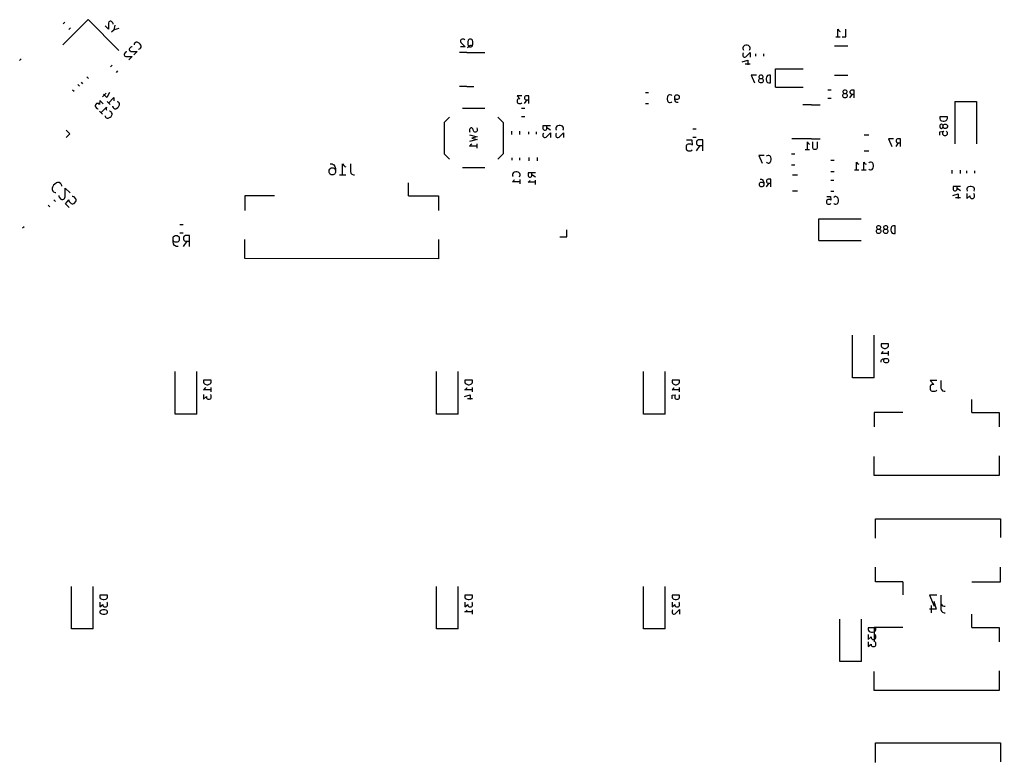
# Model space of a CAD drawing. Extents: x -21 to 350, y -103 to 34.
# Drawn here: x 259.9 to 350.1, y -34.3 to 34 of the extents above; entities that cross this region are included whole.
import ezdxf

# ---------------------------------------------------------------- set-up
doc = ezdxf.new("R2010")
doc.units = 0
doc.layers.add('BLACK', color=7, linetype='CONTINUOUS')

msp = doc.modelspace()

# ---------------------------------------------------------------- linework, layer by layer
at = {"layer": 'BLACK', "linetype": 'CONTINUOUS'}
for p, q in [((263.873, 31.7144), (266.207, 34.0478)), ((264.072, 33.8035), (263.919, 33.651)), ((266.207, 34.0478), (269.035, 31.2194)), ((268.074, 33.1677), (267.768, 33.4741)), ((268.121, 33.8276), (268.074, 33.7334)), ((268.074, 33.7334), (268.074, 33.1677)), ((268.169, 33.8748), (268.121, 33.8276)), ((268.239, 33.8984), (268.169, 33.8748)), ((268.286, 33.8984), (268.239, 33.8984)), ((268.357, 33.8748), (268.286, 33.8984)), ((268.475, 33.7569), (268.357, 33.8748)), ((268.499, 33.6862), (268.475, 33.7569)), ((268.499, 33.6391), (268.499, 33.6862)), ((268.593, 33.1205), (268.687, 33.5448)), ((264.581, 33.2943), (264.428, 33.1418)), ((268.593, 33.1205), (268.357, 32.8848)), ((269.017, 33.2148), (268.593, 33.1205)), ((335.177, 32.4633), (335.177, 33.1633)), ((335.177, 33.1633), (335.243, 33.0633)), ((335.243, 33.0633), (335.31, 32.9967)), ((335.31, 32.9967), (335.377, 32.9633)), ((335.91, 32.4633), (335.91, 33.1633)), ((270.481, 31.8735), (270.434, 31.7793)), ((270.434, 31.7793), (270.434, 31.7321)), ((270.529, 31.9207), (270.481, 31.8735)), ((270.623, 31.9678), (270.529, 31.9207)), ((270.717, 31.9678), (270.623, 31.9678)), ((270.788, 31.9442), (270.717, 31.9678)), ((270.906, 31.8735), (270.788, 31.9442)), ((270.976, 31.8028), (270.906, 31.8735)), ((271.047, 31.685), (270.976, 31.8028)), ((271.071, 31.6143), (271.047, 31.685)), ((271.071, 31.52), (271.071, 31.6143)), ((300.497, 32.1767), (300.463, 32.11)), ((300.463, 32.11), (300.463, 32.0433)), ((300.463, 32.0433), (300.497, 31.9433)), ((300.53, 32.21), (300.497, 32.1767)), ((300.497, 31.9433), (300.897, 31.5433)), ((300.597, 32.2433), (300.53, 32.21)), ((300.763, 32.2433), (300.597, 32.2433)), ((300.83, 32.21), (300.763, 32.2433)), ((300.863, 32.1767), (300.83, 32.21)), ((301.163, 32.1433), (301.13, 32.01)), ((301.13, 32.01), (301.13, 31.7767)), ((301.13, 31.7767), (301.163, 31.6433)), ((301.23, 32.21), (301.163, 32.1433)), ((301.163, 31.6433), (301.23, 31.5767)), ((301.297, 32.2433), (301.23, 32.21)), ((301.23, 31.5767), (301.33, 31.6767)), ((301.43, 32.2433), (301.297, 32.2433)), ((301.33, 31.6767), (301.397, 31.71)), ((301.397, 31.71), (301.463, 31.71)), ((301.497, 32.21), (301.43, 32.2433)), ((301.563, 32.1433), (301.497, 32.21)), ((301.497, 31.5767), (301.563, 31.6433)), ((301.597, 32.01), (301.563, 32.1433)), ((301.563, 31.6433), (301.597, 31.7767)), ((301.597, 31.7767), (301.597, 32.01)), ((326.517, 31.6167), (326.45, 31.55)), ((326.583, 31.65), (326.517, 31.6167)), ((326.717, 31.6833), (326.583, 31.65)), ((326.817, 31.6833), (326.717, 31.6833)), ((326.95, 31.65), (326.817, 31.6833)), ((327.017, 31.6167), (326.95, 31.65)), ((327.083, 31.55), (327.017, 31.6167)), ((334.878, 31.64), (336.082, 31.64)), ((334.977, 32.4633), (335.377, 32.4633)), ((335.577, 32.4633), (335.91, 32.4633)), ((269.539, 30.9307), (269.515, 30.86)), ((269.515, 30.86), (269.515, 30.8129)), ((269.515, 30.8129), (269.539, 30.7422)), ((269.656, 31.0486), (269.539, 30.9307)), ((269.539, 30.7422), (269.586, 30.695)), ((269.586, 30.695), (269.68, 30.6479)), ((269.727, 31.0721), (269.656, 31.0486)), ((269.774, 31.0721), (269.727, 31.0721)), ((270.01, 31.4021), (269.986, 31.3314)), ((269.986, 31.3314), (269.986, 31.2843)), ((269.986, 31.2843), (270.01, 31.2136)), ((270.128, 31.52), (270.01, 31.4021)), ((270.01, 31.2136), (270.057, 31.1664)), ((270.057, 31.1664), (270.151, 31.1193)), ((270.199, 31.5436), (270.128, 31.52)), ((270.151, 31.1193), (270.717, 31.1193)), ((270.246, 31.5436), (270.199, 31.5436)), ((270.717, 31.1193), (270.411, 30.8129)), ((270.835, 31.3314), (270.882, 31.3314)), ((270.882, 31.3314), (270.976, 31.3786)), ((270.976, 31.3786), (271.024, 31.4257)), ((271.024, 31.4257), (271.071, 31.52)), ((301.03, 31.02), (300.38, 31.02)), ((300.897, 31.5433), (300.463, 31.5433)), ((301.03, 31.02), (302.705, 31.02)), ((301.097, 31.4767), (301.163, 31.51)), ((301.163, 31.51), (301.23, 31.5767)), ((301.23, 31.5767), (301.297, 31.5433)), ((301.297, 31.5433), (301.43, 31.5433)), ((301.43, 31.5433), (301.497, 31.5767)), ((326.45, 31.55), (326.417, 31.45)), ((326.417, 31.45), (326.417, 31.3833)), ((326.417, 31.3833), (326.45, 31.2833)), ((326.45, 30.95), (326.417, 30.8833)), ((326.417, 30.8833), (326.417, 30.7167)), ((326.417, 30.7167), (326.45, 30.65)), ((326.45, 31.2833), (326.483, 31.25)), ((326.483, 30.9833), (326.45, 30.95)), ((326.717, 30.6167), (327.117, 31.0167)), ((327.05, 31.25), (327.083, 31.2833)), ((327.117, 31.45), (327.083, 31.55)), ((327.083, 31.2833), (327.117, 31.3833)), ((327.117, 31.3833), (327.117, 31.45)), ((327.117, 31.0167), (327.117, 30.5833)), ((327.64, 30.6922), (327.64, 30.9078)), ((328.36, 30.6922), (328.36, 30.9078)), ((260.053, 30.4368), (259.9, 30.2843)), ((268.411, 29.8429), (268.259, 29.6904)), ((269.68, 30.6479), (270.246, 30.6479)), ((270.246, 30.6479), (269.939, 30.3415)), ((326.383, 30.15), (326.883, 30.3167)), ((326.45, 30.65), (326.483, 30.6167)), ((326.483, 30.6167), (326.55, 30.5833)), ((326.55, 30.5833), (326.617, 30.5833)), ((326.617, 30.5833), (326.717, 30.6167)), ((326.65, 29.9833), (327.117, 29.9833)), ((326.883, 30.3167), (326.883, 29.8833)), ((268.92, 29.3338), (268.768, 29.1812)), ((327.68, 28.9233), (327.213, 28.9233)), ((327.213, 28.9233), (327.513, 28.2233)), ((327.98, 28.89), (327.947, 28.8567)), ((328.047, 28.9233), (327.98, 28.89)), ((328.18, 28.9233), (328.047, 28.9233)), ((328.247, 28.89), (328.18, 28.9233)), ((328.28, 28.8567), (328.247, 28.89)), ((328.713, 28.89), (328.647, 28.8233)), ((328.813, 28.9233), (328.713, 28.89)), ((328.98, 28.9233), (328.813, 28.9233)), ((328.98, 28.2233), (328.98, 28.9233)), ((329.43, 27.83), (329.43, 29.53)), ((329.43, 29.53), (331.98, 29.53)), ((334.878, 28.92), (336.082, 28.92)), ((265.422, 27.9253), (265.269, 28.0778)), ((265.73, 28.1321), (265.578, 28.2846)), ((266.239, 28.6412), (266.087, 28.7937)), ((327.947, 28.8567), (327.913, 28.79)), ((327.913, 28.79), (327.913, 28.7567)), ((327.913, 28.7567), (327.947, 28.69)), ((327.913, 28.49), (327.947, 28.5567)), ((327.913, 28.3567), (327.913, 28.49)), ((327.947, 28.29), (327.913, 28.3567)), ((327.947, 28.69), (327.98, 28.6567)), ((327.947, 28.5567), (327.98, 28.59)), ((327.98, 28.2567), (327.947, 28.29)), ((327.98, 28.6567), (328.047, 28.6233)), ((327.98, 28.59), (328.047, 28.6233)), ((328.047, 28.2233), (327.98, 28.2567)), ((328.047, 28.6233), (328.18, 28.6233)), ((328.18, 28.2233), (328.047, 28.2233)), ((328.18, 28.6233), (328.247, 28.6567)), ((328.18, 28.6233), (328.247, 28.59)), ((328.247, 28.2567), (328.18, 28.2233)), ((328.247, 28.6567), (328.28, 28.69)), ((328.247, 28.59), (328.28, 28.5567)), ((328.28, 28.29), (328.247, 28.2567)), ((328.313, 28.79), (328.28, 28.8567)), ((328.28, 28.69), (328.313, 28.7567)), ((328.28, 28.5567), (328.313, 28.49)), ((328.313, 28.3567), (328.28, 28.29)), ((328.313, 28.7567), (328.313, 28.79)), ((328.313, 28.49), (328.313, 28.3567)), ((328.613, 28.7567), (328.58, 28.6233)), ((328.58, 28.6233), (328.58, 28.5233)), ((328.58, 28.5233), (328.613, 28.39)), ((328.647, 28.8233), (328.613, 28.7567)), ((328.613, 28.39), (328.647, 28.3233)), ((328.647, 28.3233), (328.713, 28.2567)), ((328.713, 28.2567), (328.813, 28.2233)), ((328.813, 28.2233), (328.98, 28.2233)), ((264.912, 27.4161), (264.76, 27.5686)), ((267.847, 27.2652), (267.517, 26.9352)), ((267.918, 26.8645), (267.612, 27.1709)), ((268.154, 27.3359), (267.918, 26.8645)), ((301.03, 27.9), (300.38, 27.9)), ((301.03, 27.9), (301.68, 27.9)), ((317.766, 27.31), (317.484, 27.31)), ((319.596, 27.0863), (319.529, 27.0197)), ((319.696, 27.1197), (319.596, 27.0863)), ((319.762, 27.1197), (319.696, 27.1197)), ((319.863, 27.0863), (319.762, 27.1197)), ((319.896, 27.053), (319.863, 27.0863)), ((320.196, 27.053), (320.229, 27.0863)), ((320.229, 27.0863), (320.296, 27.1197)), ((320.296, 27.1197), (320.429, 27.1197)), ((320.429, 27.1197), (320.496, 27.0863)), ((320.496, 27.0863), (320.529, 27.053)), ((329.43, 27.83), (331.98, 27.83)), ((334.544, 27.54), (334.236, 27.54)), ((335.656, 27.4937), (335.623, 27.427)), ((335.623, 27.427), (335.623, 27.3937)), ((335.623, 27.3937), (335.656, 27.327)), ((335.623, 27.127), (335.656, 27.1937)), ((335.623, 26.9937), (335.623, 27.127)), ((335.689, 27.527), (335.656, 27.4937)), ((335.656, 27.327), (335.689, 27.2937)), ((335.656, 27.1937), (335.689, 27.227)), ((335.756, 27.5603), (335.689, 27.527)), ((335.689, 27.2937), (335.756, 27.2603)), ((335.689, 27.227), (335.756, 27.2603)), ((335.889, 27.5603), (335.756, 27.5603)), ((335.756, 27.2603), (335.889, 27.2603)), ((335.956, 27.527), (335.889, 27.5603)), ((335.889, 27.2603), (335.956, 27.2937)), ((335.889, 27.2603), (335.956, 27.227)), ((335.989, 27.4937), (335.956, 27.527)), ((335.956, 27.2937), (335.989, 27.327)), ((335.956, 27.227), (335.989, 27.1937)), ((336.022, 27.427), (335.989, 27.4937)), ((335.989, 27.327), (336.022, 27.3937)), ((335.989, 27.1937), (336.022, 27.127)), ((336.022, 27.3937), (336.022, 27.427)), ((336.022, 27.127), (336.022, 26.9937)), ((336.322, 27.4937), (336.289, 27.427)), ((336.289, 27.427), (336.289, 27.327)), ((336.289, 27.327), (336.322, 27.2603)), ((336.289, 26.8603), (336.522, 27.1937)), ((336.356, 27.527), (336.322, 27.4937)), ((336.322, 27.2603), (336.356, 27.227)), ((336.422, 27.5603), (336.356, 27.527)), ((336.356, 27.227), (336.422, 27.1937)), ((336.689, 27.5603), (336.422, 27.5603)), ((336.422, 27.1937), (336.689, 27.1937)), ((336.689, 26.8603), (336.689, 27.5603)), ((266.87, 26.1967), (266.847, 26.126)), ((266.988, 26.3146), (266.87, 26.1967)), ((267.059, 26.3382), (266.988, 26.3146)), ((267.106, 26.3382), (267.059, 26.3382)), ((267.177, 26.3146), (267.106, 26.3382)), ((267.248, 26.2439), (267.177, 26.3146)), ((267.271, 26.5974), (267.248, 26.2439)), ((267.578, 26.291), (267.271, 26.5974)), ((267.942, 26.511), (268.225, 26.2281)), ((268.083, 26.3695), (268.578, 26.8645)), ((268.578, 26.8645), (268.555, 26.7467)), ((268.555, 26.7467), (268.555, 26.6524)), ((268.555, 26.6524), (268.578, 26.5817)), ((268.908, 26.4874), (268.861, 26.4874)), ((269.002, 26.4402), (268.908, 26.4874)), ((269.05, 26.3931), (269.002, 26.4402)), ((269.097, 26.2988), (269.05, 26.3931)), ((269.073, 26.1338), (269.097, 26.2045)), ((269.097, 26.2045), (269.097, 26.2988)), ((306.113, 27.0333), (305.68, 27.0333)), ((305.68, 27.0333), (305.913, 26.7667)), ((305.713, 26.7), (305.68, 26.6333)), ((305.68, 26.6333), (305.68, 26.4667)), ((305.68, 26.4667), (305.713, 26.4)), ((305.747, 26.7333), (305.713, 26.7)), ((305.713, 26.4), (305.747, 26.3667)), ((305.813, 26.7667), (305.747, 26.7333)), ((305.747, 26.3667), (305.813, 26.3333)), ((305.913, 26.7667), (305.813, 26.7667)), ((305.813, 26.3333), (306.013, 26.3333)), ((306.013, 26.3333), (306.08, 26.3667)), ((306.08, 26.3667), (306.113, 26.4)), ((306.38, 26.9667), (306.347, 26.9)), ((306.347, 26.9), (306.347, 26.8)), ((306.347, 26.8), (306.38, 26.7333)), ((306.347, 26.3333), (306.58, 26.6667)), ((306.413, 27), (306.38, 26.9667)), ((306.38, 26.7333), (306.413, 26.7)), ((306.48, 27.0333), (306.413, 27)), ((306.413, 26.7), (306.48, 26.6667)), ((306.747, 27.0333), (306.48, 27.0333)), ((306.48, 26.6667), (306.747, 26.6667)), ((306.747, 26.3333), (306.747, 27.0333)), ((317.766, 26.29), (317.484, 26.29)), ((319.496, 26.953), (319.462, 26.8197)), ((319.462, 26.8197), (319.462, 26.7197)), ((319.462, 26.7197), (319.496, 26.5863)), ((319.529, 27.0197), (319.496, 26.953)), ((319.496, 26.5863), (319.529, 26.5197)), ((319.529, 26.5197), (319.596, 26.453)), ((319.596, 26.453), (319.696, 26.4197)), ((319.696, 26.4197), (319.762, 26.4197)), ((319.762, 26.4197), (319.863, 26.453)), ((319.863, 26.453), (319.896, 26.4863)), ((320.162, 26.9863), (320.196, 27.053)), ((320.162, 26.7197), (320.162, 26.9863)), ((320.196, 26.753), (320.162, 26.8197)), ((320.196, 26.5863), (320.162, 26.7197)), ((320.229, 26.7197), (320.196, 26.753)), ((320.262, 26.4863), (320.196, 26.5863)), ((320.296, 26.6863), (320.229, 26.7197)), ((320.296, 26.453), (320.262, 26.4863)), ((320.429, 26.6863), (320.296, 26.6863)), ((320.363, 26.4197), (320.296, 26.453)), ((320.496, 26.4197), (320.363, 26.4197)), ((320.496, 26.7197), (320.429, 26.6863)), ((320.529, 26.753), (320.496, 26.7197)), ((320.529, 27.053), (320.562, 26.9863)), ((320.562, 26.8197), (320.529, 26.753)), ((320.562, 26.9863), (320.562, 26.8197)), ((332.75, 26.21), (331.95, 26.21)), ((332.75, 26.21), (333.55, 26.21)), ((334.544, 26.78), (334.236, 26.78)), ((335.656, 26.927), (335.623, 26.9937)), ((335.689, 26.8937), (335.656, 26.927)), ((335.756, 26.8603), (335.689, 26.8937)), ((335.889, 26.8603), (335.756, 26.8603)), ((335.956, 26.8937), (335.889, 26.8603)), ((335.989, 26.927), (335.956, 26.8937)), ((336.022, 26.9937), (335.989, 26.927)), ((345.93, 26.5), (345.93, 22.6)), ((345.93, 26.5), (347.93, 26.5)), ((347.93, 26.5), (347.93, 22.6)), ((266.847, 26.126), (266.847, 26.0789)), ((266.847, 26.0789), (266.87, 26.0082)), ((266.87, 26.0082), (267.012, 25.8668)), ((267.012, 25.8668), (267.083, 25.8432)), ((267.083, 25.8432), (267.13, 25.8432)), ((267.248, 25.6311), (267.53, 25.3482)), ((267.389, 25.4896), (267.884, 25.9846)), ((267.884, 25.9846), (267.86, 25.8668)), ((267.86, 25.8668), (267.86, 25.7725)), ((267.86, 25.7725), (267.884, 25.7018)), ((268.214, 25.6075), (268.167, 25.6075)), ((268.308, 25.5603), (268.214, 25.6075)), ((268.355, 25.5132), (268.308, 25.5603)), ((268.403, 25.4189), (268.355, 25.5132)), ((268.379, 25.2539), (268.403, 25.3246)), ((268.403, 25.3246), (268.403, 25.4189)), ((268.46, 26.0867), (268.46, 26.0395)), ((268.46, 26.0395), (268.507, 25.9453)), ((268.507, 25.9453), (268.555, 25.8981)), ((268.555, 25.8981), (268.649, 25.851)), ((268.649, 25.851), (268.743, 25.851)), ((268.743, 25.851), (268.814, 25.8746)), ((268.814, 25.8746), (268.932, 25.9453)), ((268.932, 25.9453), (269.002, 26.016)), ((269.002, 26.016), (269.073, 26.1338)), ((302.71, 25.86), (300.63, 25.86)), ((306.384, 25.86), (306.076, 25.86)), ((267.766, 25.2068), (267.766, 25.1596)), ((267.766, 25.1596), (267.813, 25.0654)), ((267.813, 25.0654), (267.86, 25.0182)), ((267.86, 25.0182), (267.955, 24.9711)), ((267.955, 24.9711), (268.049, 24.9711)), ((268.049, 24.9711), (268.12, 24.9947)), ((268.12, 24.9947), (268.238, 25.0654)), ((268.238, 25.0654), (268.308, 25.1361)), ((268.308, 25.1361), (268.379, 25.2539)), ((298.95, 24.59), (299.44, 25.08)), ((298.95, 24.59), (298.95, 21.69)), ((304.39, 24.59), (303.9, 25.08)), ((304.39, 24.59), (304.39, 21.69)), ((306.384, 25.1), (306.076, 25.1)), ((345.247, 25.1), (344.547, 25.1)), ((344.547, 25.1), (344.547, 24.9333)), ((344.547, 24.9333), (344.58, 24.8333)), ((344.58, 24.3667), (344.547, 24.3)), ((344.58, 24.8333), (344.647, 24.7667)), ((344.613, 24.4), (344.58, 24.3667)), ((344.68, 24.4333), (344.613, 24.4)), ((344.647, 24.7667), (344.713, 24.7333)), ((344.713, 24.4333), (344.68, 24.4333)), ((344.713, 24.7333), (344.847, 24.7)), ((344.78, 24.4), (344.713, 24.4333)), ((344.813, 24.3667), (344.78, 24.4)), ((344.847, 24.3), (344.813, 24.3667)), ((344.847, 24.7), (344.947, 24.7)), ((344.847, 24.3), (344.88, 24.3667)), ((344.88, 24.3667), (344.913, 24.4)), ((344.913, 24.4), (344.98, 24.4333)), ((344.947, 24.7), (345.08, 24.7333)), ((344.98, 24.4333), (345.113, 24.4333)), ((345.08, 24.7333), (345.147, 24.7667)), ((345.113, 24.4333), (345.18, 24.4)), ((345.147, 24.7667), (345.213, 24.8333)), ((345.18, 24.4), (345.213, 24.3667)), ((345.213, 24.8333), (345.247, 24.9333)), ((345.213, 24.3667), (345.247, 24.3)), ((345.247, 24.9333), (345.247, 25.1)), ((264.528, 23.525), (264.192, 23.8609)), ((264.192, 23.1891), (264.528, 23.525)), ((301.32, 24.0067), (301.287, 23.94)), ((301.287, 23.94), (301.287, 23.7733)), ((301.287, 23.7733), (301.32, 23.6733)), ((301.353, 24.04), (301.32, 24.0067)), ((301.42, 24.0733), (301.353, 24.04)), ((301.487, 24.0733), (301.42, 24.0733)), ((301.553, 24.04), (301.487, 24.0733)), ((301.587, 24.0067), (301.553, 24.04)), ((301.62, 23.94), (301.587, 24.0067)), ((301.653, 23.8067), (301.62, 23.94)), ((301.687, 23.74), (301.653, 23.8067)), ((301.72, 23.7067), (301.687, 23.74)), ((301.787, 23.6733), (301.72, 23.7067)), ((301.853, 23.6733), (301.787, 23.6733)), ((301.92, 23.7067), (301.853, 23.6733)), ((301.953, 23.74), (301.92, 23.7067)), ((301.953, 24.0733), (301.987, 23.9733)), ((301.987, 23.8067), (301.953, 23.74)), ((301.987, 23.9733), (301.987, 23.8067)), ((305.14, 23.7836), (305.14, 23.4764)), ((305.9, 23.7836), (305.9, 23.4764)), ((306.74, 23.5122), (306.74, 23.7278)), ((307.46, 23.5122), (307.46, 23.7278)), ((308.747, 24.2667), (308.047, 24.2667)), ((308.047, 24.2667), (308.047, 24)), ((308.047, 24), (308.08, 23.9333)), ((308.08, 23.5667), (308.047, 23.5)), ((308.047, 23.5), (308.047, 23.3333)), ((308.08, 23.9333), (308.113, 23.9)), ((308.113, 23.6), (308.08, 23.5667)), ((308.113, 23.9), (308.18, 23.8667)), ((308.18, 23.8667), (308.28, 23.8667)), ((308.28, 23.8667), (308.347, 23.9)), ((308.347, 23.9), (308.38, 23.9333)), ((308.347, 23.2333), (308.747, 23.6333)), ((308.38, 23.9333), (308.413, 24)), ((308.413, 24), (308.413, 24.2667)), ((308.747, 23.8667), (308.413, 24.1)), ((308.747, 23.6333), (308.747, 23.2)), ((309.262, 24.1637), (309.229, 24.0637)), ((309.229, 24.0637), (309.229, 23.997)), ((309.229, 23.997), (309.262, 23.897)), ((309.262, 23.5637), (309.229, 23.497)), ((309.229, 23.497), (309.229, 23.3303)), ((309.329, 24.2303), (309.262, 24.1637)), ((309.262, 23.897), (309.296, 23.8637)), ((309.296, 23.597), (309.262, 23.5637)), ((309.396, 24.2637), (309.329, 24.2303)), ((309.529, 24.297), (309.396, 24.2637)), ((309.629, 24.297), (309.529, 24.297)), ((309.529, 23.2303), (309.929, 23.6303)), ((309.762, 24.2637), (309.629, 24.297)), ((309.829, 24.2303), (309.762, 24.2637)), ((309.896, 24.1637), (309.829, 24.2303)), ((309.863, 23.8637), (309.896, 23.897)), ((309.929, 24.0637), (309.896, 24.1637)), ((309.896, 23.897), (309.929, 23.997)), ((309.929, 23.997), (309.929, 24.0637)), ((309.929, 23.6303), (309.929, 23.197)), ((321.846, 23.98), (322.154, 23.98)), ((344.547, 24.3), (344.547, 24.1667)), ((344.547, 24.1667), (344.58, 24.1)), ((344.547, 23.7333), (344.88, 23.7667)), ((344.547, 23.4), (344.547, 23.7333)), ((344.58, 24.1), (344.613, 24.0667)), ((344.613, 24.0667), (344.68, 24.0333)), ((344.68, 24.0333), (344.713, 24.0333)), ((344.713, 24.0333), (344.78, 24.0667)), ((344.78, 24.0667), (344.813, 24.1)), ((344.813, 24.1), (344.847, 24.1667)), ((344.847, 23.7333), (344.813, 23.6667)), ((344.813, 23.6667), (344.813, 23.5)), ((344.813, 23.5), (344.847, 23.4333)), ((344.847, 24.1667), (344.847, 24.3)), ((344.88, 24.1), (344.847, 24.1667)), ((344.88, 23.7667), (344.847, 23.7333)), ((344.913, 24.0667), (344.88, 24.1)), ((344.98, 24.0333), (344.913, 24.0667)), ((345.113, 24.0333), (344.98, 24.0333)), ((345.18, 24.0667), (345.113, 24.0333)), ((345.213, 24.1), (345.18, 24.0667)), ((345.213, 23.7333), (345.18, 23.7667)), ((345.247, 24.1667), (345.213, 24.1)), ((345.247, 23.6667), (345.213, 23.7333)), ((345.213, 23.4333), (345.247, 23.5)), ((345.247, 24.3), (345.247, 24.1667)), ((345.247, 23.5), (345.247, 23.6667)), ((301.287, 23.44), (301.987, 23.2733)), ((301.987, 23.0067), (301.287, 22.84)), ((301.453, 22.54), (301.487, 22.6067)), ((301.987, 23.2733), (301.487, 23.14)), ((301.487, 23.14), (301.987, 23.0067)), ((301.987, 22.2067), (301.987, 22.6067)), ((308.047, 23.3333), (308.08, 23.2667)), ((308.08, 23.2667), (308.113, 23.2333)), ((308.113, 23.2333), (308.18, 23.2)), ((308.18, 23.2), (308.247, 23.2)), ((308.247, 23.2), (308.347, 23.2333)), ((309.229, 23.3303), (309.262, 23.2637)), ((309.262, 23.2637), (309.296, 23.2303)), ((309.296, 23.2303), (309.363, 23.197)), ((309.363, 23.197), (309.429, 23.197)), ((309.429, 23.197), (309.529, 23.2303)), ((321.262, 22.9776), (321.738, 22.9776)), ((321.405, 22.5967), (321.31, 22.549)), ((321.643, 22.5967), (321.405, 22.5967)), ((321.738, 22.549), (321.643, 22.5967)), ((321.738, 22.9776), (321.786, 22.5014)), ((321.846, 23.22), (322.154, 23.22)), ((322.214, 22.8824), (322.167, 22.7871)), ((322.167, 22.7871), (322.167, 22.6443)), ((322.167, 22.6443), (322.214, 22.549)), ((322.262, 22.93), (322.214, 22.8824)), ((322.357, 22.9776), (322.262, 22.93)), ((322.738, 22.9776), (322.357, 22.9776)), ((322.738, 21.9776), (322.738, 22.9776)), ((332.75, 23.09), (330.95, 23.09)), ((332.376, 22.0903), (332.376, 22.7903)), ((332.376, 22.7903), (332.442, 22.6903)), ((332.442, 22.6903), (332.509, 22.6237)), ((332.509, 22.6237), (332.576, 22.5903)), ((332.75, 23.09), (333.55, 23.09)), ((332.876, 22.2237), (332.876, 22.7903)), ((333.276, 22.7903), (333.276, 22.2237)), ((337.583, 23.445), (338.037, 23.445)), ((340.293, 23.0833), (339.827, 23.0833)), ((339.827, 23.0833), (340.127, 22.3833)), ((340.56, 23.0167), (340.527, 22.95)), ((340.527, 22.95), (340.527, 22.85)), ((340.527, 22.85), (340.56, 22.7833)), ((340.527, 22.3833), (340.76, 22.7167)), ((340.593, 23.05), (340.56, 23.0167)), ((340.56, 22.7833), (340.593, 22.75)), ((340.66, 23.0833), (340.593, 23.05)), ((340.593, 22.75), (340.66, 22.7167)), ((340.927, 23.0833), (340.66, 23.0833)), ((340.66, 22.7167), (340.927, 22.7167)), ((340.927, 22.3833), (340.927, 23.0833)), ((344.847, 23.4333), (344.88, 23.4)), ((344.88, 23.4), (344.947, 23.3667)), ((344.947, 23.3667), (345.113, 23.3667)), ((345.113, 23.3667), (345.18, 23.4)), ((345.18, 23.4), (345.213, 23.4333)), ((298.95, 21.69), (299.44, 21.2)), ((301.287, 22.4067), (301.387, 22.4733)), ((301.987, 22.4067), (301.287, 22.4067)), ((301.387, 22.4733), (301.453, 22.54)), ((304.39, 21.69), (303.9, 21.2)), ((321.262, 22.5014), (321.214, 22.4062)), ((321.214, 22.4062), (321.214, 22.1681)), ((321.214, 22.1681), (321.262, 22.0729)), ((321.31, 22.549), (321.262, 22.5014)), ((321.262, 22.0729), (321.31, 22.0252)), ((321.31, 22.0252), (321.405, 21.9776)), ((321.405, 21.9776), (321.643, 21.9776)), ((321.643, 21.9776), (321.738, 22.0252)), ((321.786, 22.5014), (321.738, 22.549)), ((321.738, 22.0252), (321.786, 22.0729)), ((322.167, 21.9776), (322.5, 22.4538)), ((322.214, 22.549), (322.262, 22.5014)), ((322.262, 22.5014), (322.357, 22.4538)), ((322.357, 22.4538), (322.738, 22.4538)), ((330.921, 21.7005), (331.202, 21.7005)), ((332.176, 22.0903), (332.576, 22.0903)), ((332.909, 22.157), (332.876, 22.2237)), ((332.942, 22.1237), (332.909, 22.157)), ((333.009, 22.0903), (332.942, 22.1237)), ((333.142, 22.0903), (333.009, 22.0903)), ((333.209, 22.1237), (333.142, 22.0903)), ((333.243, 22.157), (333.209, 22.1237)), ((333.276, 22.2237), (333.243, 22.157)), ((337.583, 21.975), (338.037, 21.975)), ((288.474, 20.7726), (288.664, 20.7726)), ((288.664, 20.7726), (288.759, 20.725)), ((289.617, 19.7726), (289.617, 20.7726)), ((289.617, 20.7726), (289.712, 20.6298)), ((290.331, 20.7726), (290.331, 20.0583)), ((305.21, 21.1222), (305.21, 21.3378)), ((305.93, 21.1222), (305.93, 21.3378)), ((306.77, 21.0464), (306.77, 21.3536)), ((307.53, 21.0464), (307.53, 21.3536)), ((328.386, 21.5503), (327.919, 21.5503)), ((327.919, 21.5503), (328.219, 20.8503)), ((328.652, 21.517), (328.619, 21.4837)), ((328.619, 20.917), (328.652, 20.8837)), ((328.752, 21.5503), (328.652, 21.517)), ((328.652, 20.8837), (328.752, 20.8503)), ((328.819, 21.5503), (328.752, 21.5503)), ((328.752, 20.8503), (328.819, 20.8503)), ((328.919, 21.517), (328.819, 21.5503)), ((328.819, 20.8503), (328.919, 20.8837)), ((328.986, 21.4503), (328.919, 21.517)), ((328.919, 20.8837), (328.986, 20.9503)), ((329.019, 21.3837), (328.986, 21.4503)), ((328.986, 20.9503), (329.019, 21.017)), ((329.053, 21.2503), (329.019, 21.3837)), ((329.019, 21.017), (329.053, 21.1503)), ((329.053, 21.1503), (329.053, 21.2503)), ((334.821, 21.07), (334.539, 21.07)), ((336.897, 20.2333), (336.897, 20.9333)), ((336.897, 20.9333), (336.963, 20.8333)), ((336.963, 20.8333), (337.03, 20.7667)), ((337.03, 20.7667), (337.097, 20.7333)), ((337.563, 20.2333), (337.563, 20.9333)), ((337.563, 20.9333), (337.63, 20.8333)), ((337.63, 20.8333), (337.697, 20.7667)), ((337.697, 20.7667), (337.763, 20.7333)), ((338.063, 20.9), (338.03, 20.8667)), ((338.163, 20.9333), (338.063, 20.9)), ((338.23, 20.9333), (338.163, 20.9333)), ((338.33, 20.9), (338.23, 20.9333)), ((338.397, 20.8333), (338.33, 20.9)), ((338.43, 20.7667), (338.397, 20.8333)), ((338.463, 20.6333), (338.43, 20.7667)), ((288.379, 20.2012), (288.426, 20.2964)), ((288.379, 19.9631), (288.379, 20.2012)), ((288.426, 19.8679), (288.379, 19.9631)), ((288.426, 20.2964), (288.474, 20.344)), ((288.474, 19.8202), (288.426, 19.8679)), ((288.474, 20.344), (288.569, 20.3917)), ((288.569, 20.3917), (288.759, 20.3917)), ((288.759, 20.725), (288.807, 20.6774)), ((288.759, 20.3917), (288.855, 20.344)), ((288.807, 20.6774), (288.902, 20.5345)), ((288.855, 20.344), (288.902, 20.2964)), ((288.902, 19.8679), (288.855, 19.8202)), ((288.902, 20.5345), (288.95, 20.344)), ((288.902, 20.2964), (288.95, 20.2012)), ((288.95, 19.9631), (288.902, 19.8679)), ((288.95, 20.344), (288.95, 19.9631)), ((289.712, 20.6298), (289.807, 20.5345)), ((289.807, 20.5345), (289.902, 20.4869)), ((290.331, 20.0583), (290.379, 19.9155)), ((290.379, 19.9155), (290.474, 19.8202)), ((302.71, 20.42), (300.63, 20.42)), ((305.27, 19.8967), (305.237, 19.7967)), ((305.337, 19.9633), (305.27, 19.8967)), ((305.403, 19.9967), (305.337, 19.9633)), ((305.537, 20.03), (305.403, 19.9967)), ((305.637, 20.03), (305.537, 20.03)), ((305.77, 19.9967), (305.637, 20.03)), ((305.837, 19.9633), (305.77, 19.9967)), ((305.903, 19.8967), (305.837, 19.9633)), ((305.937, 19.7967), (305.903, 19.8967)), ((307.369, 19.9437), (306.669, 19.9437)), ((306.669, 19.9437), (306.669, 19.677)), ((307.036, 19.677), (307.036, 19.9437)), ((330.921, 20.6805), (331.202, 20.6805)), ((334.821, 20.05), (334.539, 20.05)), ((336.697, 20.2333), (337.097, 20.2333)), ((337.363, 20.2333), (337.763, 20.2333)), ((338.03, 20.3), (338.063, 20.2667)), ((338.063, 20.2667), (338.163, 20.2333)), ((338.163, 20.2333), (338.23, 20.2333)), ((338.23, 20.2333), (338.33, 20.2667)), ((338.33, 20.2667), (338.397, 20.3333)), ((338.397, 20.3333), (338.43, 20.4)), ((338.43, 20.4), (338.463, 20.5333)), ((338.463, 20.5333), (338.463, 20.6333)), ((345.65, 20.1836), (345.65, 19.8764)), ((346.41, 20.1836), (346.41, 19.8764)), ((347.01, 20.1278), (347.01, 19.9122)), ((347.73, 20.1278), (347.73, 19.9122)), ((263.293, 19.0102), (263.125, 18.9091)), ((263.394, 19.0438), (263.293, 19.0102)), ((263.529, 19.0438), (263.394, 19.0438)), ((263.663, 18.9765), (263.529, 19.0438)), ((263.731, 18.9091), (263.663, 18.9765)), ((288.569, 19.7726), (288.474, 19.8202)), ((288.759, 19.7726), (288.569, 19.7726)), ((288.855, 19.8202), (288.759, 19.7726)), ((289.331, 19.7726), (289.902, 19.7726)), ((290.474, 19.8202), (290.617, 19.7726)), ((290.617, 19.7726), (290.712, 19.7726)), ((295.681, 17.825), (295.681, 19.025)), ((305.237, 19.7967), (305.237, 19.73)), ((305.237, 19.73), (305.27, 19.63)), ((305.237, 19.13), (305.337, 19.1967)), ((305.937, 19.13), (305.237, 19.13)), ((305.27, 19.63), (305.303, 19.5967)), ((305.337, 19.1967), (305.403, 19.2633)), ((305.403, 19.2633), (305.437, 19.33)), ((305.87, 19.5967), (305.903, 19.63)), ((305.903, 19.63), (305.937, 19.73)), ((305.937, 19.73), (305.937, 19.7967)), ((305.937, 18.93), (305.937, 19.33)), ((306.669, 19.677), (306.702, 19.6103)), ((306.669, 19.077), (306.769, 19.1437)), ((307.369, 19.077), (306.669, 19.077)), ((306.702, 19.6103), (306.736, 19.577)), ((306.736, 19.577), (306.803, 19.5437)), ((306.769, 19.1437), (306.836, 19.2103)), ((306.803, 19.5437), (306.902, 19.5437)), ((306.836, 19.2103), (306.869, 19.277)), ((306.902, 19.5437), (306.969, 19.577)), ((306.969, 19.577), (307.002, 19.6103)), ((307.002, 19.6103), (307.036, 19.677)), ((307.369, 19.5437), (307.036, 19.777)), ((307.369, 18.877), (307.369, 19.277)), ((327.95, 18.9633), (327.983, 19.03)), ((327.95, 18.7967), (327.95, 18.9633)), ((327.983, 19.03), (328.017, 19.0633)), ((328.017, 19.3633), (328.15, 19.3633)), ((328.017, 19.0633), (328.083, 19.0967)), ((328.083, 19.0967), (328.217, 19.0967)), ((328.15, 19.3633), (328.217, 19.33)), ((328.217, 19.33), (328.25, 19.2967)), ((328.217, 19.0967), (328.283, 19.0633)), ((328.25, 19.2967), (328.317, 19.1967)), ((328.283, 19.0633), (328.317, 19.03)), ((328.317, 19.1967), (328.35, 19.0633)), ((328.317, 19.03), (328.35, 18.9633)), ((328.35, 19.0633), (328.35, 18.7967)), ((328.65, 19.2967), (328.617, 19.23)), ((328.617, 19.23), (328.617, 19.13)), ((328.617, 19.13), (328.65, 19.0633)), ((328.617, 18.6633), (328.85, 18.9967)), ((328.683, 19.33), (328.65, 19.2967)), ((328.65, 19.0633), (328.683, 19.03)), ((328.75, 19.3633), (328.683, 19.33)), ((328.683, 19.03), (328.75, 18.9967)), ((329.017, 19.3633), (328.75, 19.3633)), ((328.75, 18.9967), (329.017, 18.9967)), ((329.017, 18.6633), (329.017, 19.3633)), ((331.452, 19.735), (330.998, 19.735)), ((334.811, 19.24), (334.529, 19.24)), ((262.923, 18.6398), (262.889, 18.5387)), ((262.889, 18.5387), (262.889, 18.4041)), ((262.889, 18.4041), (262.956, 18.2694)), ((263.024, 18.8081), (262.923, 18.6398)), ((262.956, 18.2694), (263.024, 18.202)), ((263.125, 18.9091), (263.024, 18.8081)), ((263.024, 18.202), (263.158, 18.1347)), ((263.158, 18.1347), (263.226, 18.1347)), ((263.798, 18.7744), (263.731, 18.9091)), ((263.798, 18.7071), (263.798, 18.7744)), ((264.101, 17.7306), (264.101, 18.5387)), ((264.101, 18.5387), (264.539, 18.101)), ((327.983, 18.73), (327.95, 18.7967)), ((328.017, 18.6967), (327.983, 18.73)), ((328.083, 18.6633), (328.017, 18.6967)), ((328.217, 18.6633), (328.083, 18.6633)), ((328.283, 18.6967), (328.217, 18.6633)), ((328.317, 18.73), (328.283, 18.6967)), ((328.35, 18.7967), (328.317, 18.73)), ((331.452, 18.265), (330.998, 18.265)), ((334.811, 18.22), (334.529, 18.22)), ((346.469, 18.6837), (345.769, 18.6837)), ((345.769, 18.6837), (345.769, 18.417)), ((345.769, 18.417), (345.803, 18.3503)), ((345.803, 18.3503), (345.836, 18.317)), ((345.836, 18.317), (345.902, 18.2837)), ((345.902, 18.2837), (346.002, 18.2837)), ((346.002, 18.2837), (346.069, 18.317)), ((346.069, 18.317), (346.102, 18.3503)), ((346.102, 18.3503), (346.136, 18.417)), ((346.136, 18.417), (346.136, 18.6837)), ((346.469, 18.2837), (346.136, 18.517)), ((347.072, 18.5637), (347.039, 18.4637)), ((347.039, 18.4637), (347.039, 18.397)), ((347.039, 18.397), (347.072, 18.297)), ((347.139, 18.6303), (347.072, 18.5637)), ((347.072, 18.297), (347.106, 18.2637)), ((347.206, 18.6637), (347.139, 18.6303)), ((347.339, 18.697), (347.206, 18.6637)), ((347.439, 18.697), (347.339, 18.697)), ((347.572, 18.6637), (347.439, 18.697)), ((347.639, 18.6303), (347.572, 18.6637)), ((347.706, 18.5637), (347.639, 18.6303)), ((347.672, 18.2637), (347.706, 18.297)), ((347.739, 18.4637), (347.706, 18.5637)), ((347.706, 18.297), (347.739, 18.397)), ((347.739, 18.397), (347.739, 18.4637)), ((263.039, 17.4702), (263.191, 17.3177)), ((263.495, 17.8653), (263.495, 17.798)), ((263.495, 17.798), (263.529, 17.697)), ((263.529, 17.697), (263.697, 17.5286)), ((263.697, 17.5286), (263.798, 17.4949)), ((263.798, 17.4949), (263.865, 17.4949)), ((263.865, 17.4949), (263.966, 17.5286)), ((263.966, 17.5286), (264.034, 17.5959)), ((264.034, 17.5959), (264.101, 17.7306)), ((264.135, 17.0909), (264.438, 17.4613)), ((264.438, 17.4613), (264.438, 17.3939)), ((264.438, 17.3939), (264.471, 17.2929)), ((264.471, 17.2929), (264.64, 17.1245)), ((264.808, 17.7643), (264.741, 17.7643)), ((264.909, 17.7306), (264.808, 17.7643)), ((265.077, 17.5623), (264.909, 17.7306)), ((264.909, 17.1245), (265.077, 17.2929)), ((265.111, 17.4613), (265.077, 17.5623)), ((265.077, 17.2929), (265.111, 17.3939)), ((265.111, 17.3939), (265.111, 17.4613)), ((280.621, 17.825), (280.621, 16.485)), ((283.361, 17.825), (280.621, 17.825)), ((295.681, 17.825), (298.421, 17.825)), ((298.421, 17.825), (298.421, 16.485)), ((334.163, 17.42), (334.13, 17.3533)), ((334.13, 17.3533), (334.13, 17.1867)), ((334.13, 17.1867), (334.163, 17.12)), ((334.163, 17.7533), (334.497, 17.7533)), ((334.197, 17.4533), (334.163, 17.42)), ((334.263, 17.4867), (334.197, 17.4533)), ((334.43, 17.4867), (334.263, 17.4867)), ((334.497, 17.4533), (334.43, 17.4867)), ((334.497, 17.7533), (334.53, 17.42)), ((334.53, 17.42), (334.497, 17.4533)), ((334.83, 17.72), (334.797, 17.6867)), ((334.93, 17.7533), (334.83, 17.72)), ((334.997, 17.7533), (334.93, 17.7533)), ((335.097, 17.72), (334.997, 17.7533)), ((335.163, 17.6533), (335.097, 17.72)), ((335.097, 17.0867), (335.163, 17.1533)), ((335.197, 17.5867), (335.163, 17.6533)), ((335.163, 17.1533), (335.197, 17.22)), ((335.23, 17.4533), (335.197, 17.5867)), ((335.197, 17.22), (335.23, 17.3533)), ((335.23, 17.3533), (335.23, 17.4533)), ((345.736, 17.8503), (346.236, 18.017)), ((346.002, 17.6837), (346.469, 17.6837)), ((346.236, 18.017), (346.236, 17.5837)), ((347.039, 18.0303), (347.039, 17.597)), ((347.039, 17.597), (347.306, 17.8303)), ((347.306, 17.8303), (347.306, 17.7303)), ((347.306, 17.7303), (347.339, 17.6637)), ((347.339, 17.6637), (347.373, 17.6303)), ((347.373, 17.6303), (347.439, 17.597)), ((347.439, 17.597), (347.606, 17.597)), ((347.606, 17.597), (347.672, 17.6303)), ((347.706, 17.997), (347.672, 18.0303)), ((347.672, 17.6303), (347.706, 17.6637)), ((347.739, 17.9303), (347.706, 17.997)), ((347.706, 17.6637), (347.739, 17.7303)), ((347.739, 17.7303), (347.739, 17.9303)), ((262.53, 16.9611), (262.682, 16.8086)), ((264.471, 16.7541), (264.135, 17.0909)), ((264.64, 17.1245), (264.741, 17.0909)), ((264.741, 17.0909), (264.808, 17.0909)), ((264.808, 17.0909), (264.909, 17.1245)), ((334.163, 17.12), (334.197, 17.0867)), ((334.197, 17.0867), (334.263, 17.0533)), ((334.263, 17.0533), (334.43, 17.0533)), ((334.43, 17.0533), (334.497, 17.0867)), ((334.497, 17.0867), (334.53, 17.12)), ((334.797, 17.12), (334.83, 17.0867)), ((334.83, 17.0867), (334.93, 17.0533)), ((334.93, 17.0533), (334.997, 17.0533)), ((334.997, 17.0533), (335.097, 17.0867)), ((333.41, 13.71), (333.41, 15.71)), ((333.41, 15.71), (337.31, 15.71)), ((260.178, 14.8692), (260.331, 15.0217)), ((274.646, 15.18), (274.954, 15.18)), ((310.235, 14.05), (310.235, 14.685)), ((338.75, 15.0067), (338.717, 14.94)), ((338.717, 14.94), (338.717, 14.9067)), ((338.717, 14.9067), (338.75, 14.84)), ((338.717, 14.64), (338.75, 14.7067)), ((338.717, 14.5067), (338.717, 14.64)), ((338.75, 14.44), (338.717, 14.5067)), ((338.783, 15.04), (338.75, 15.0067)), ((338.75, 14.84), (338.783, 14.8067)), ((338.75, 14.7067), (338.783, 14.74)), ((338.783, 14.4067), (338.75, 14.44)), ((338.85, 15.0733), (338.783, 15.04)), ((338.783, 14.8067), (338.85, 14.7733)), ((338.783, 14.74), (338.85, 14.7733)), ((338.983, 15.0733), (338.85, 15.0733)), ((338.85, 14.7733), (338.983, 14.7733)), ((339.05, 15.04), (338.983, 15.0733)), ((338.983, 14.7733), (339.05, 14.8067)), ((338.983, 14.7733), (339.05, 14.74)), ((339.083, 15.0067), (339.05, 15.04)), ((339.05, 14.8067), (339.083, 14.84)), ((339.05, 14.74), (339.083, 14.7067)), ((339.083, 14.44), (339.05, 14.4067)), ((339.117, 14.94), (339.083, 15.0067)), ((339.083, 14.84), (339.117, 14.9067)), ((339.083, 14.7067), (339.117, 14.64)), ((339.117, 14.5067), (339.083, 14.44)), ((339.117, 14.9067), (339.117, 14.94)), ((339.117, 14.64), (339.117, 14.5067)), ((339.417, 15.0067), (339.383, 14.94)), ((339.383, 14.94), (339.383, 14.9067)), ((339.383, 14.9067), (339.417, 14.84)), ((339.383, 14.64), (339.417, 14.7067)), ((339.383, 14.5067), (339.383, 14.64)), ((339.417, 14.44), (339.383, 14.5067)), ((339.45, 15.04), (339.417, 15.0067)), ((339.417, 14.84), (339.45, 14.8067)), ((339.417, 14.7067), (339.45, 14.74)), ((339.45, 14.4067), (339.417, 14.44)), ((339.517, 15.0733), (339.45, 15.04)), ((339.45, 14.8067), (339.517, 14.7733)), ((339.45, 14.74), (339.517, 14.7733)), ((339.65, 15.0733), (339.517, 15.0733)), ((339.517, 14.7733), (339.65, 14.7733)), ((339.717, 15.04), (339.65, 15.0733)), ((339.65, 14.7733), (339.717, 14.8067)), ((339.65, 14.7733), (339.717, 14.74)), ((339.75, 15.0067), (339.717, 15.04)), ((339.717, 14.8067), (339.75, 14.84)), ((339.717, 14.74), (339.75, 14.7067)), ((339.75, 14.44), (339.717, 14.4067)), ((339.783, 14.94), (339.75, 15.0067)), ((339.75, 14.84), (339.783, 14.9067)), ((339.75, 14.7067), (339.783, 14.64)), ((339.783, 14.5067), (339.75, 14.44)), ((339.783, 14.9067), (339.783, 14.94)), ((339.783, 14.64), (339.783, 14.5067)), ((340.083, 14.9067), (340.05, 14.7733)), ((340.05, 14.7733), (340.05, 14.6733)), ((340.05, 14.6733), (340.083, 14.54)), ((340.117, 14.9733), (340.083, 14.9067)), ((340.083, 14.54), (340.117, 14.4733)), ((340.183, 15.04), (340.117, 14.9733)), ((340.117, 14.4733), (340.183, 14.4067)), ((340.283, 15.0733), (340.183, 15.04)), ((340.45, 15.0733), (340.283, 15.0733)), ((340.45, 14.3733), (340.45, 15.0733)), ((274.014, 13.9871), (274.062, 14.0824)), ((274.014, 13.6062), (274.014, 13.9871)), ((274.062, 13.6538), (274.014, 13.749)), ((274.062, 13.4157), (274.014, 13.6062)), ((274.062, 14.0824), (274.11, 14.13)), ((274.11, 13.6062), (274.062, 13.6538)), ((274.11, 14.13), (274.205, 14.1776)), ((274.205, 13.5586), (274.11, 13.6062)), ((274.205, 14.1776), (274.395, 14.1776)), ((274.395, 13.5586), (274.205, 13.5586)), ((274.395, 14.1776), (274.49, 14.13)), ((274.49, 13.6062), (274.395, 13.5586)), ((274.49, 14.13), (274.538, 14.0824)), ((274.538, 13.6538), (274.49, 13.6062)), ((274.538, 14.0824), (274.586, 13.9871)), ((274.586, 13.749), (274.538, 13.6538)), ((274.586, 13.9871), (274.586, 13.749)), ((274.646, 14.42), (274.954, 14.42)), ((275.014, 14.0824), (274.967, 13.9871)), ((274.967, 13.9871), (274.967, 13.8443)), ((274.967, 13.8443), (275.014, 13.749)), ((274.967, 13.1776), (275.3, 13.6538)), ((275.062, 14.13), (275.014, 14.0824)), ((275.014, 13.749), (275.062, 13.7014)), ((275.157, 14.1776), (275.062, 14.13)), ((275.062, 13.7014), (275.157, 13.6538)), ((275.538, 14.1776), (275.157, 14.1776)), ((275.157, 13.6538), (275.538, 13.6538)), ((275.538, 13.1776), (275.538, 14.1776)), ((280.621, 12.055), (280.621, 13.795)), ((298.421, 13.795), (298.421, 12.025)), ((309.6, 14.05), (310.235, 14.05)), ((333.41, 13.71), (337.31, 13.71)), ((338.85, 14.3733), (338.783, 14.4067)), ((338.983, 14.3733), (338.85, 14.3733)), ((339.05, 14.4067), (338.983, 14.3733)), ((339.517, 14.3733), (339.45, 14.4067)), ((339.65, 14.3733), (339.517, 14.3733)), ((339.717, 14.4067), (339.65, 14.3733)), ((340.183, 14.4067), (340.283, 14.3733)), ((340.283, 14.3733), (340.45, 14.3733)), ((274.157, 13.2729), (274.062, 13.4157)), ((274.205, 13.2252), (274.157, 13.2729)), ((274.3, 13.1776), (274.205, 13.2252)), ((274.49, 13.1776), (274.3, 13.1776)), ((298.421, 12.025), (280.621, 12.055)), ((336.528, 1.094), (336.528, 4.994)), ((338.528, 1.094), (338.528, 4.994)), ((339.845, 4.194), (339.145, 4.194)), ((339.145, 4.194), (339.145, 4.02733)), ((339.145, 4.02733), (339.178, 3.92733)), ((339.178, 3.92733), (339.245, 3.86066)), ((339.245, 3.86066), (339.311, 3.82733)), ((339.311, 3.82733), (339.445, 3.794)), ((339.445, 3.794), (339.545, 3.794)), ((339.545, 3.794), (339.678, 3.82733)), ((339.678, 3.82733), (339.745, 3.86066)), ((339.745, 3.86066), (339.811, 3.92733)), ((339.811, 3.92733), (339.845, 4.02733)), ((339.845, 4.02733), (339.845, 4.194)), ((339.145, 3.32733), (339.245, 3.394)), ((339.845, 3.32733), (339.145, 3.32733)), ((339.145, 2.66066), (339.178, 2.72733)), ((339.178, 2.72733), (339.211, 2.76066)), ((339.211, 2.76066), (339.311, 2.82733)), ((339.245, 3.394), (339.311, 3.46066)), ((339.311, 3.46066), (339.345, 3.52733)), ((339.311, 2.82733), (339.445, 2.86066)), ((339.411, 2.72733), (339.445, 2.794)), ((339.411, 2.594), (339.411, 2.72733)), ((339.445, 2.86066), (339.711, 2.86066)), ((339.445, 2.794), (339.478, 2.82733)), ((339.478, 2.82733), (339.545, 2.86066)), ((339.711, 2.86066), (339.778, 2.82733)), ((339.778, 2.82733), (339.811, 2.794)), ((339.811, 2.794), (339.845, 2.72733)), ((339.845, 3.12733), (339.845, 3.52733)), ((339.845, 2.72733), (339.845, 2.594)), ((339.145, 2.52733), (339.145, 2.66066)), ((339.445, 2.52733), (339.411, 2.594)), ((339.478, 2.494), (339.445, 2.52733)), ((339.545, 2.46066), (339.478, 2.494)), ((339.711, 2.46066), (339.545, 2.46066)), ((339.778, 2.494), (339.711, 2.46066)), ((339.811, 2.52733), (339.778, 2.494)), ((339.845, 2.594), (339.811, 2.52733)), ((274.2, -2.25), (274.2, 1.65)), ((276.2, -2.25), (276.2, 1.65)), ((298.25, -2.25), (298.25, 1.65)), ((300.25, -2.25), (300.25, 1.65)), ((317.3, -2.25), (317.3, 1.65)), ((319.3, -2.25), (319.3, 1.65)), ((338.528, 1.094), (336.528, 1.094)), ((277.517, 0.85), (276.817, 0.85)), ((276.817, 0.85), (276.817, 0.683333)), ((276.817, 0.683333), (276.85, 0.583333)), ((276.817, -0.016666), (276.917, 0.05)), ((276.85, 0.583333), (276.917, 0.516666)), ((276.917, 0.516666), (276.983, 0.483333)), ((276.917, 0.05), (276.983, 0.116666)), ((276.983, 0.483333), (277.117, 0.45)), ((276.983, 0.116666), (277.017, 0.183333)), ((277.117, 0.45), (277.217, 0.45)), ((277.217, 0.45), (277.35, 0.483333)), ((277.35, 0.483333), (277.417, 0.516666)), ((277.417, 0.516666), (277.483, 0.583333)), ((277.483, 0.583333), (277.517, 0.683333)), ((277.517, 0.683333), (277.517, 0.85)), ((277.517, -0.216666), (277.517, 0.183333)), ((301.567, 0.85), (300.867, 0.85)), ((300.867, 0.85), (300.867, 0.683333)), ((300.867, 0.683333), (300.9, 0.583333)), ((300.867, -0.016666), (300.967, 0.05)), ((300.9, 0.583333), (300.967, 0.516666)), ((300.967, 0.516666), (301.033, 0.483333)), ((300.967, 0.05), (301.033, 0.116666)), ((301.033, 0.483333), (301.167, 0.45)), ((301.033, 0.116666), (301.067, 0.183333)), ((301.167, 0.45), (301.267, 0.45)), ((301.267, 0.45), (301.4, 0.483333)), ((301.4, 0.483333), (301.467, 0.516666)), ((301.467, 0.516666), (301.533, 0.583333)), ((301.533, 0.583333), (301.567, 0.683333)), ((301.567, 0.683333), (301.567, 0.85)), ((301.567, -0.216666), (301.567, 0.183333)), ((320.617, 0.85), (319.917, 0.85)), ((319.917, 0.85), (319.917, 0.683333)), ((319.917, 0.683333), (319.95, 0.583333)), ((319.917, -0.016666), (320.017, 0.05)), ((319.95, 0.583333), (320.017, 0.516666)), ((320.017, 0.516666), (320.083, 0.483333)), ((320.017, 0.05), (320.083, 0.116666)), ((320.083, 0.483333), (320.217, 0.45)), ((320.083, 0.116666), (320.117, 0.183333)), ((320.217, 0.45), (320.317, 0.45)), ((320.317, 0.45), (320.45, 0.483333)), ((320.45, 0.483333), (320.517, 0.516666)), ((320.517, 0.516666), (320.583, 0.583333)), ((320.583, 0.583333), (320.617, 0.683333)), ((320.617, 0.683333), (320.617, 0.85)), ((320.617, -0.216666), (320.617, 0.183333)), ((344.277, 0.847619), (343.658, 0.847619)), ((343.658, 0.847619), (343.992, 0.466666)), ((343.706, 0.371428), (343.658, 0.27619)), ((343.658, 0.27619), (343.658, 0.038095)), ((343.658, 0.038095), (343.706, -0.057142)), ((343.754, 0.419047), (343.706, 0.371428)), ((343.849, 0.466666), (343.754, 0.419047)), ((343.992, 0.466666), (343.849, 0.466666)), ((344.658, 0.847619), (344.658, 0.133333)), ((344.658, 0.133333), (344.706, -0.009523)), ((277.517, -0.016666), (276.817, -0.016666)), ((276.817, -0.45), (276.817, -0.883333)), ((276.817, -0.883333), (277.083, -0.65)), ((277.083, -0.65), (277.083, -0.75)), ((277.083, -0.75), (277.117, -0.816666)), ((277.117, -0.816666), (277.15, -0.85)), ((277.15, -0.85), (277.217, -0.883333)), ((277.217, -0.883333), (277.383, -0.883333)), ((277.383, -0.883333), (277.45, -0.85)), ((277.483, -0.483333), (277.45, -0.45)), ((277.45, -0.85), (277.483, -0.816666)), ((277.517, -0.55), (277.483, -0.483333)), ((277.483, -0.816666), (277.517, -0.75)), ((277.517, -0.75), (277.517, -0.55)), ((300.833, -0.65), (301.333, -0.483333)), ((301.567, -0.016666), (300.867, -0.016666)), ((301.1, -0.816666), (301.567, -0.816666)), ((301.333, -0.483333), (301.333, -0.916666)), ((320.617, -0.016666), (319.917, -0.016666)), ((319.917, -0.516666), (320.25, -0.483333)), ((319.917, -0.85), (319.917, -0.516666)), ((320.217, -0.516666), (320.183, -0.583333)), ((320.183, -0.583333), (320.183, -0.75)), ((320.183, -0.75), (320.217, -0.816666)), ((320.25, -0.483333), (320.217, -0.516666)), ((320.217, -0.816666), (320.25, -0.85)), ((320.25, -0.85), (320.317, -0.883333)), ((320.317, -0.883333), (320.483, -0.883333)), ((320.483, -0.883333), (320.55, -0.85)), ((320.583, -0.516666), (320.55, -0.483333)), ((320.55, -0.85), (320.583, -0.816666)), ((320.617, -0.583333), (320.583, -0.516666)), ((320.583, -0.816666), (320.617, -0.75)), ((320.617, -0.75), (320.617, -0.583333)), ((343.706, -0.057142), (343.754, -0.104761)), ((343.754, -0.104761), (343.849, -0.15238)), ((343.849, -0.15238), (344.135, -0.15238)), ((344.135, -0.15238), (344.23, -0.104761)), ((344.23, -0.104761), (344.277, -0.057142)), ((344.706, -0.009523), (344.801, -0.104761)), ((344.801, -0.104761), (344.944, -0.15238)), ((344.944, -0.15238), (345.039, -0.15238)), ((347.485, -2.1), (347.485, -0.9)), ((276.2, -2.25), (274.2, -2.25)), ((300.25, -2.25), (298.25, -2.25)), ((319.3, -2.25), (317.3, -2.25)), ((341.165, -2.1), (338.525, -2.1)), ((338.525, -2.1), (338.525, -3.44)), ((347.485, -2.1), (350.025, -2.1)), ((350.025, -2.1), (350.025, -3.44)), ((338.525, -7.9), (338.525, -6.16)), ((350.025, -6.1), (350.025, -7.9)), ((350.025, -7.9), (338.525, -7.9)), ((338.625, -13.685), (338.625, -11.885)), ((338.625, -11.885), (350.125, -11.885)), ((350.125, -11.885), (350.125, -13.625)), ((338.625, -17.685), (338.625, -16.345)), ((350.125, -17.685), (350.125, -16.345)), ((341.165, -17.685), (338.625, -17.685)), ((341.165, -17.685), (341.165, -18.885)), ((347.485, -17.685), (350.125, -17.685)), ((264.675, -22.035), (264.675, -18.135)), ((266.675, -22.035), (266.675, -18.135)), ((267.992, -18.935), (267.292, -18.935)), ((267.292, -18.935), (267.292, -19.1017)), ((267.992, -19.1017), (267.992, -18.935)), ((298.25, -22.035), (298.25, -18.135)), ((300.25, -22.035), (300.25, -18.135)), ((301.567, -18.935), (300.867, -18.935)), ((300.867, -18.935), (300.867, -19.1017)), ((301.567, -19.1017), (301.567, -18.935)), ((317.3, -22.035), (317.3, -18.135)), ((319.3, -22.035), (319.3, -18.135)), ((320.617, -18.935), (319.917, -18.935)), ((319.917, -18.935), (319.917, -19.1017)), ((320.617, -19.1017), (320.617, -18.935)), ((344.277, -18.9374), (343.611, -18.9374)), ((343.611, -18.9374), (344.039, -19.9374)), ((344.658, -18.9374), (344.658, -19.6517)), ((267.292, -19.1017), (267.325, -19.2017)), ((267.292, -19.5683), (267.292, -20.0017)), ((267.292, -20.0017), (267.558, -19.7683)), ((267.325, -19.2017), (267.392, -19.2683)), ((267.392, -19.2683), (267.458, -19.3017)), ((267.458, -19.3017), (267.592, -19.335)), ((267.558, -19.7683), (267.558, -19.8683)), ((267.592, -19.335), (267.692, -19.335)), ((267.692, -19.335), (267.825, -19.3017)), ((267.825, -19.3017), (267.892, -19.2683)), ((267.892, -19.2683), (267.958, -19.2017)), ((267.958, -19.6017), (267.925, -19.5683)), ((267.958, -19.2017), (267.992, -19.1017)), ((267.992, -19.6683), (267.958, -19.6017)), ((267.992, -19.8683), (267.992, -19.6683)), ((300.867, -19.1017), (300.9, -19.2017)), ((300.867, -19.5683), (300.867, -20.0017)), ((300.867, -20.0017), (301.133, -19.7683)), ((300.9, -19.2017), (300.967, -19.2683)), ((300.967, -19.2683), (301.033, -19.3017)), ((301.033, -19.3017), (301.167, -19.335)), ((301.133, -19.7683), (301.133, -19.8683)), ((301.167, -19.335), (301.267, -19.335)), ((301.267, -19.335), (301.4, -19.3017)), ((301.4, -19.3017), (301.467, -19.2683)), ((301.467, -19.2683), (301.533, -19.2017)), ((301.533, -19.6017), (301.5, -19.5683)), ((301.533, -19.2017), (301.567, -19.1017)), ((301.567, -19.6683), (301.533, -19.6017)), ((301.567, -19.8683), (301.567, -19.6683)), ((319.917, -19.1017), (319.95, -19.2017)), ((319.917, -19.5683), (319.917, -20.0017)), ((319.917, -20.0017), (320.183, -19.7683)), ((319.95, -19.2017), (320.017, -19.2683)), ((320.017, -19.2683), (320.083, -19.3017)), ((320.083, -19.3017), (320.217, -19.335)), ((320.183, -19.7683), (320.183, -19.8683)), ((320.217, -19.335), (320.317, -19.335)), ((320.317, -19.335), (320.45, -19.3017)), ((320.45, -19.3017), (320.517, -19.2683)), ((320.517, -19.2683), (320.583, -19.2017)), ((320.583, -19.6017), (320.55, -19.5683)), ((320.583, -19.2017), (320.617, -19.1017)), ((320.617, -19.6683), (320.583, -19.6017)), ((320.617, -19.8683), (320.617, -19.6683)), ((343.992, -19.4898), (344.23, -20.204)), ((344.658, -19.5374), (344.658, -20.2517)), ((344.658, -19.6517), (344.706, -19.7945)), ((344.706, -19.7945), (344.801, -19.8898)), ((267.325, -20.3683), (267.292, -20.435)), ((267.292, -20.435), (267.292, -20.5017)), ((267.292, -20.5017), (267.325, -20.5683)), ((267.358, -20.335), (267.325, -20.3683)), ((267.325, -20.5683), (267.358, -20.6017)), ((267.425, -20.3017), (267.358, -20.335)), ((267.358, -20.6017), (267.425, -20.635)), ((267.558, -20.2683), (267.425, -20.3017)), ((267.425, -20.635), (267.558, -20.6683)), ((267.558, -19.8683), (267.592, -19.935)), ((267.725, -20.2683), (267.558, -20.2683)), ((267.558, -20.6683), (267.725, -20.6683)), ((267.592, -19.935), (267.625, -19.9683)), ((267.625, -19.9683), (267.692, -20.0017)), ((267.692, -20.0017), (267.858, -20.0017)), ((267.858, -20.3017), (267.725, -20.2683)), ((267.725, -20.6683), (267.858, -20.635)), ((267.858, -20.0017), (267.925, -19.9683)), ((267.925, -20.335), (267.858, -20.3017)), ((267.858, -20.635), (267.925, -20.6017)), ((267.925, -19.9683), (267.958, -19.935)), ((267.958, -20.3683), (267.925, -20.335)), ((267.925, -20.6017), (267.958, -20.5683)), ((267.958, -19.935), (267.992, -19.8683)), ((267.992, -20.435), (267.958, -20.3683)), ((267.958, -20.5683), (267.992, -20.5017)), ((267.992, -20.5017), (267.992, -20.435)), ((300.867, -20.4683), (300.967, -20.4017)), ((301.567, -20.4683), (300.867, -20.4683)), ((300.967, -20.4017), (301.033, -20.335)), ((301.033, -20.335), (301.067, -20.2683)), ((301.133, -19.8683), (301.167, -19.935)), ((301.167, -19.935), (301.2, -19.9683)), ((301.2, -19.9683), (301.267, -20.0017)), ((301.267, -20.0017), (301.433, -20.0017)), ((301.433, -20.0017), (301.5, -19.9683)), ((301.5, -19.9683), (301.533, -19.935)), ((301.533, -19.935), (301.567, -19.8683)), ((301.567, -20.6683), (301.567, -20.2683)), ((319.95, -20.3017), (319.917, -20.3683)), ((319.917, -20.3683), (319.917, -20.535)), ((319.917, -20.535), (319.95, -20.6017)), ((319.983, -20.2683), (319.95, -20.3017)), ((319.95, -20.6017), (319.983, -20.635)), ((319.983, -20.635), (320.05, -20.6683)), ((320.05, -20.6683), (320.117, -20.6683)), ((320.117, -20.6683), (320.217, -20.635)), ((320.183, -19.8683), (320.217, -19.935)), ((320.217, -19.935), (320.25, -19.9683)), ((320.217, -20.635), (320.617, -20.235)), ((320.25, -19.9683), (320.317, -20.0017)), ((320.317, -20.0017), (320.483, -20.0017)), ((320.483, -20.0017), (320.55, -19.9683)), ((320.55, -19.9683), (320.583, -19.935)), ((320.583, -19.935), (320.617, -19.8683)), ((320.617, -20.235), (320.617, -20.6683)), ((344.23, -20.204), (343.611, -20.204)), ((343.754, -19.8707), (343.754, -20.5374)), ((344.658, -20.2517), (344.706, -20.3945)), ((344.706, -20.3945), (344.801, -20.4898)), ((344.801, -19.8898), (344.944, -19.9374)), ((344.801, -20.4898), (344.944, -20.5374)), ((344.944, -19.9374), (345.039, -19.9374)), ((344.944, -20.5374), (345.039, -20.5374)), ((347.485, -21.885), (347.485, -20.685)), ((335.35, -25.0225), (335.35, -21.1225)), ((337.35, -25.0225), (337.35, -21.1225)), ((266.675, -22.035), (264.675, -22.035)), ((300.25, -22.035), (298.25, -22.035)), ((319.3, -22.035), (317.3, -22.035)), ((338.667, -21.9225), (337.967, -21.9225)), ((337.967, -21.9225), (337.967, -22.0892)), ((337.967, -22.0892), (338, -22.1892)), ((337.967, -22.5558), (337.967, -22.9892)), ((338, -22.1892), (338.067, -22.2558)), ((338.067, -22.2558), (338.133, -22.2892)), ((338.133, -22.2892), (338.267, -22.3225)), ((338.267, -22.3225), (338.367, -22.3225)), ((338.367, -22.3225), (338.5, -22.2892)), ((338.5, -22.2892), (338.567, -22.2558)), ((341.165, -21.885), (338.525, -21.885)), ((338.525, -21.885), (338.525, -23.225)), ((338.567, -22.2558), (338.633, -22.1892)), ((338.633, -22.5892), (338.6, -22.5558)), ((338.633, -22.1892), (338.667, -22.0892)), ((338.667, -22.0892), (338.667, -21.9225)), ((347.485, -21.885), (350.025, -21.885)), ((350.025, -21.885), (350.025, -23.225)), ((337.967, -22.9892), (338.233, -22.7558)), ((337.967, -23.2225), (337.967, -23.6558)), ((337.967, -23.6558), (338.233, -23.4225)), ((338.233, -22.7558), (338.233, -22.8558)), ((338.233, -22.8558), (338.267, -22.9225)), ((338.233, -23.4225), (338.233, -23.5225)), ((338.267, -22.9225), (338.3, -22.9558)), ((338.3, -22.9558), (338.367, -22.9892)), ((338.367, -22.9892), (338.533, -22.9892)), ((338.533, -22.9892), (338.6, -22.9558)), ((338.6, -22.9558), (338.633, -22.9225)), ((338.633, -23.2558), (338.6, -23.2225)), ((338.667, -22.6558), (338.633, -22.5892)), ((338.633, -22.9225), (338.667, -22.8558)), ((338.667, -23.3225), (338.633, -23.2558)), ((338.667, -22.8558), (338.667, -22.6558)), ((338.667, -23.5225), (338.667, -23.3225)), ((338.233, -23.5225), (338.267, -23.5892)), ((338.267, -23.5892), (338.3, -23.6225)), ((338.3, -23.6225), (338.367, -23.6558)), ((338.367, -23.6558), (338.533, -23.6558)), ((338.533, -23.6558), (338.6, -23.6225)), ((338.6, -23.6225), (338.633, -23.5892)), ((338.633, -23.5892), (338.667, -23.5225)), ((337.35, -25.0225), (335.35, -25.0225)), ((338.525, -27.685), (338.525, -25.945)), ((350.025, -25.885), (350.025, -27.685)), ((350.025, -27.685), (338.525, -27.685)), ((338.625, -32.5133), (350.125, -32.5133)), ((338.625, -34.3133), (338.625, -32.5133)), ((350.125, -32.5133), (350.125, -34.2533))]:
    msp.add_line(p, q, dxfattribs=at)

doc.saveas('drawing.dxf')
